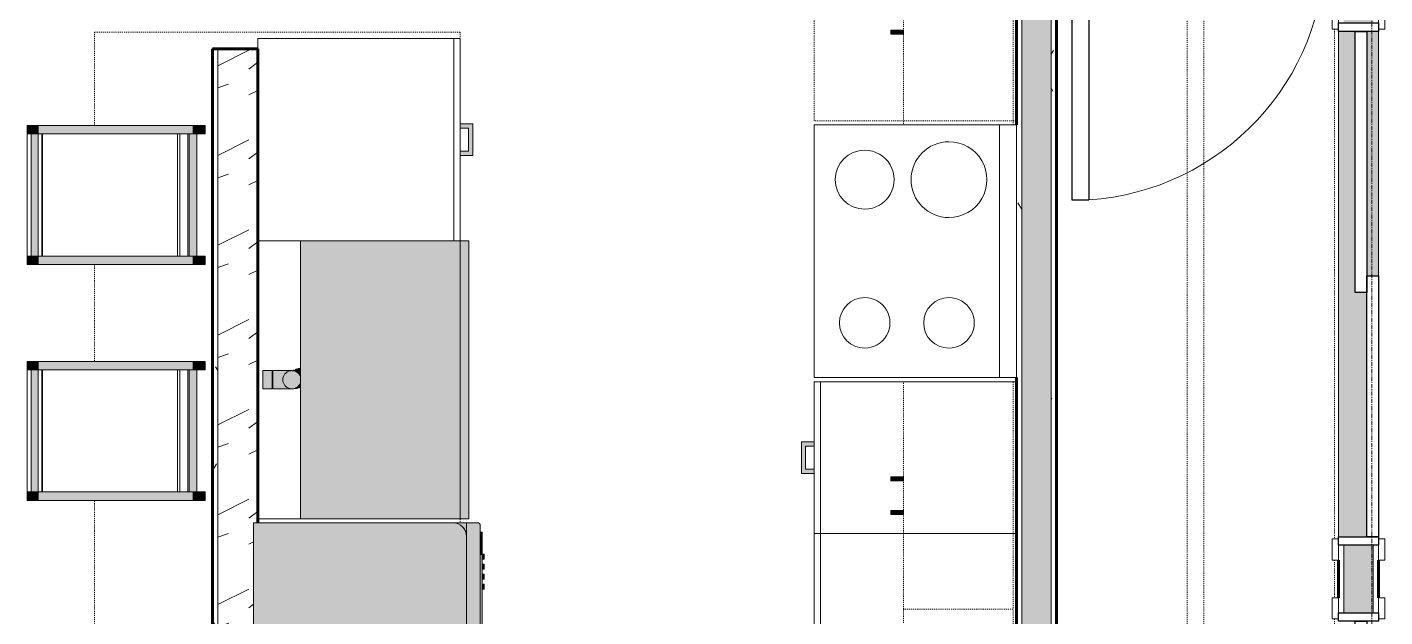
# Model space of a CAD drawing. Header units: inches. Extents: x -4169 to -1846, y 9706 to 12377.
# Drawn here: x -3640.9 to -3479.8, y 11998.3 to 12068.3 of the extents above; entities that cross this region are included whole.
import ezdxf

# ---------------------------------------------------------------- set-up
doc = ezdxf.new("R2010")
doc.units = ezdxf.units.IN
doc.header["$MEASUREMENT"] = 0
doc.linetypes.add('Dash', pattern=[0.25, 0.125, -0.125])
doc.linetypes.add('Grid Line 1_2_', pattern=[0.875, 0.5, -0.125, 0.125, -0.125])
for name, color, linetype, lineweight in [('0-1', 7, 'Continuous', 5), ('0-2', 50, 'Continuous', 18), ('A-DOOR-1', 250, 'Continuous', 9), ('A-DOOR-2', 90, 'Continuous', 30), ('A-DOOR-FRAM-1', 90, 'Continuous', 30), ('A-GENM-1', 11, 'Continuous', 9), ('A-GENM-2', 250, 'Continuous', 9), ('A-WALL-1', 8, 'Continuous', 5), ('A-WALL-4', 10, 'Continuous', 60), ('A-WALL-5', 50, 'Continuous', 18), ('A-WALL-PATT-1', 250, 'Continuous', 9), ('A-WALL-PATT-2', 253, 'Continuous', 9), ('I-FURN-1', 250, 'Continuous', 9), ('I-FURN-2', 9, 'Continuous', 9), ('P-SANR-FIXT-2', 250, 'Continuous', 9), ('P-SANR-FIXT-3', 55, 'Continuous', 9), ('Q-CASE-1', 9, 'Continuous', 9), ('Q-CASE-3', 250, 'Continuous', 9), ('Q-CASE-4', 250, 'Dash', 9), ('Q-CASE-5', 254, 'Continuous', 9), ('Q-CASE-HDLN-1', 250, 'Dash', 9), ('Q-SPCQ-1', 250, 'Continuous', 9), ('Q-SPCQ-2', 55, 'Continuous', 9), ('S-GRID-1', 1, 'Grid Line 1_2_', 9)]:
    doc.layers.add(name, color=color, linetype=linetype, lineweight=lineweight)
pattern_1 = [(0, (0, 0), (20.48, 5.12), [0.845, -14.515, 0.845, -14.515, -81.92]), (0, (0, 0), (20.48, 5.12), [-30.72, 0.845, -29.875, 0.845, -14.515, -35.84]), (0, (0, 0), (20.48, 5.12), [-76.8, 0.845, -9.395, 0.845, -24.755]), (120, (7.68, 2.56), (-14.67405, 15.1762003), [0.845, -14.515, 0.845, -14.515, -81.92]), (120, (7.68, 2.56), (-14.67405, 15.1762003), [-30.72, 0.845, -29.875, 0.845, -14.515, -35.84]), (120, (7.68, 2.56), (-14.67405, 15.1762003), [-76.8, 0.845, -9.395, 0.845, -24.755]), (240, (10.24, 12.8), (-5.80595, -20.2962003), [0.845, -14.515, 0.845, -14.515, -81.92]), (240, (10.24, 12.8), (-5.80595, -20.2962003), [-30.72, 0.845, -29.875, 0.845, -14.515, -35.84]), (240, (10.24, 12.8), (-5.80595, -20.2962003), [-76.8, 0.845, -9.395, 0.845, -24.755])]
pattern_2 = [(161.57, (0.32, 0.32), (-2.560496185, -0.000537386), [0, -18.214, 2.022, 0]), (18.43, (-0.32, 0.32), (-2.560496185, 0.000537386), [0, -18.214, 2.022, 0]), (108.43, (0.32, 0.32), (1.27922091, -6.400876726), [6.07, -14.166]), (71.57, (-0.32, 0.32), (1.27922091, 6.400876726), [6.07, -14.166])]

# ---------------------------------------------------------------- blocks, each defined once
blk = doc.blocks.new('SWING - SINGLE - FLUSH - 30_ x 80_ - MAGIC PAK DOOR - ACOUSTICAL SEAL-2632546-ENLARGED RCP - 2ND FLOOR PLAN')
at = {"layer": 'A-DOOR-1'}
blk.add_arc((15, 2.375), 30.067, 93.81407, 180, dxfattribs=at)
at = {"layer": 'A-DOOR-2'}
for p, q in [((13, 2.375), (13, 32.375)), ((15, 32.375), (13, 32.375)), ((15, 2.375), (15, 32.375)), ((15, 2.375), (13, 2.375))]:
    blk.add_line(p, q, dxfattribs=at)
blk = doc.blocks.new('OD_CW_Closet - OD_CW_Closet-2062652-ENLARGED RCP - 2ND FLOOR PLAN')
at = {"layer": 'Q-CASE-HDLN-1'}
for p, q in [((0.74, 9), (7.98, 9)), ((10.48, 9), (70.98, 9)), ((73.48, 9), (77.98, 9)), ((80.48, 9), (140.98, 9)), ((143.48, 9), (160.63, 9)), ((160.64, 8.99), (160.64, -24)), ((0.74, -22.16), (0.74, 7.84)), ((0.74, -6.5), (160.64, -6.5)), ((0.74, -8.5), (160.64, -8.5))]:
    blk.add_line(p, q, dxfattribs=at)
blk = doc.blocks.new('SLIDING - FLUSH - 5-0 x 6-8-2636084-ENLARGED RCP - 2ND FLOOR PLAN')
at = {"layer": 'A-DOOR-1'}
for p, q in [((-32.75, 3.25), (-30.25, 3.25)), ((-32.75, 2.5), (-32.75, 3.25)), ((-30.25, 3.25), (-30.25, 2.5)), ((30.25, 3.25), (32.75, 3.25)), ((30.25, 2.5), (30.25, 3.25)), ((32.75, 3.25), (32.75, 2.5)), ((-30.25, 2.5), (-32.75, 2.5)), ((32.75, 2.5), (30.25, 2.5)), ((-32.75, -2.25), (-30.25, -2.25)), ((-32.75, -3), (-32.75, -2.25)), ((-30.25, -3), (-32.75, -3)), ((-30.25, -2.25), (-30.25, -3)), ((30.25, -2.25), (32.75, -2.25)), ((30.25, -3), (30.25, -2.25)), ((32.75, -3), (30.25, -3)), ((32.75, -2.25), (32.75, -3))]:
    blk.add_line(p, q, dxfattribs=at)
at = {"layer": 'A-DOOR-2'}
for p, q in [((-1, 0.5), (30, 0.5)), ((-1, -0.88), (-1, 0.5)), ((30, 0.5), (30, -0.88)), ((-30, -0.88), (1, -0.88)), ((-30, -2.25), (-30, -0.88)), ((30, -0.88), (-1, -0.88)), ((1, -0.88), (1, -2.25)), ((1, -2.25), (-30, -2.25))]:
    blk.add_line(p, q, dxfattribs=at)
at = {"layer": 'A-DOOR-FRAM-1'}
for p, q in [((-31, 2.5), (-30, 2.5)), ((-31, -2.25), (-31, 2.5)), ((-30, 2.5), (-30, -2.25)), ((30, 2.5), (31, 2.5)), ((30, -2.25), (30, 2.5)), ((31, 2.5), (31, -2.25)), ((-30, -2.25), (-31, -2.25)), ((31, -2.25), (30, -2.25))]:
    blk.add_line(p, q, dxfattribs=at)
blk = doc.blocks.new('Range - 24_ x 30_-2320547-ENLARGED RCP - 2ND FLOOR PLAN')
at = {"layer": 'Q-SPCQ-1'}
for p, q in [((30, 24), (0, 24)), ((0, 24), (0, 0)), ((30, 0), (30, 24)), ((0, 22), (30, 22)), ((0, 0), (30, 0))]:
    blk.add_line(p, q, dxfattribs=at)
for centre, radius, start, end in [((6.5, 16), 4.5, 360, 180), ((23.5, 16), 3, 360, 180), ((6.5, 16), 4.5, 180, 360), ((23.5, 16), 3, 180, 0), ((6.5, 6), 3.5, 360, 180), ((23.5, 6), 3, 360, 180), ((6.5, 6), 3.5, 180, 0), ((23.5, 6), 3, 180, 360)]:
    blk.add_arc(centre, radius, start, end, dxfattribs=at)
blk = doc.blocks.new('OD_CW_Countertop - OD_CW_Countertop-2487130-ENLARGED RCP - 2ND FLOOR PLAN')
at = {"layer": 'Q-CASE-HDLN-1'}
for p, q in [((0.74, 19.38), (11.64, 19.38)), ((0.74, -24), (0.74, 19.38)), ((12.14, 19.38), (14.89, 19.38)), ((15.39, 19.38), (25.51, 19.38)), ((58.51, 19.38), (59.01, 19.38)), ((83.01, 19.38), (93.64, 19.38)), ((94.14, 19.38), (96.89, 19.38)), ((97.39, 19.38), (116.14, 19.38)), ((116.64, 19.38), (119.39, 19.38)), ((119.89, 19.38), (129.26, 19.38)), ((129.26, 19.38), (129.26, -24)), ((11.83, -24), (0.74, -24)), ((39.83, -24), (28.33, -24)), ((71.05, -24), (56.33, -24)), ((99.05, -24), (87.55, -24)), ((129.26, -24), (115.55, -24))]:
    blk.add_line(p, q, dxfattribs=at)
blk = doc.blocks.new('300 Series Wall Hung Cabinet_302 - 24_ X 36_-V19-ENLARGED RCP - 2ND FLOOR PLAN')
at = {"layer": 'Q-CASE-1'}
for points in [[(-1.76, -13.19), (-2.25, -13.19), (-2.25, -14.69), (-1.76, -14.69)], [(2.24, -13.19), (1.75, -13.19), (1.75, -14.69), (2.24, -14.69)]]:
    blk.add_hatch(color=256, dxfattribs=at).paths.add_polyline_path(points, flags=0)
at = {"layer": 'Q-CASE-3'}
for p, q in [((-1.76, -13.19), (-2.25, -13.19)), ((-2.25, -13.19), (-2.25, -14.69)), ((-1.76, -14.69), (-1.76, -13.19)), ((2.24, -13.19), (1.75, -13.19)), ((1.75, -13.19), (1.75, -14.69)), ((2.24, -14.69), (2.24, -13.19)), ((-2.25, -14.69), (-1.76, -14.69)), ((1.75, -14.69), (2.24, -14.69))]:
    blk.add_line(p, q, dxfattribs=at)
at = {"layer": 'Q-CASE-4'}
for p, q in [((12, -0.19), (-12, -0.19)), ((-12, -0.19), (-12, -13.19)), ((12, -13.19), (12, -0.19)), ((-12, -13.19), (12, -13.19))]:
    blk.add_line(p, q, dxfattribs=at)
blk = doc.blocks.new('300 Series Wall Hung Cabinet_302 - 27_ X 36_-V20-ENLARGED RCP - 2ND FLOOR PLAN')
at = {"layer": 'Q-CASE-1'}
for points in [[(-2.25, 13.19), (-1.76, 13.19), (-1.76, 14.69), (-2.25, 14.69), (-2.25, 14.04)], [(1.75, 13.19), (2.24, 13.19), (2.24, 14.69), (1.75, 14.69)]]:
    blk.add_hatch(color=256, dxfattribs=at).paths.add_polyline_path(points, flags=0)
at = {"layer": 'Q-CASE-3'}
for p, q in [((-1.76, 14.69), (-2.25, 14.69)), ((-2.25, 14.69), (-2.25, 13.19)), ((-1.76, 13.19), (-1.76, 14.69)), ((2.24, 14.69), (1.75, 14.69)), ((1.75, 14.69), (1.75, 13.19)), ((2.24, 13.19), (2.24, 14.69)), ((-2.25, 13.19), (-1.76, 13.19)), ((1.75, 13.19), (2.24, 13.19))]:
    blk.add_line(p, q, dxfattribs=at)
at = {"layer": 'Q-CASE-4'}
for p, q in [((-13.5, 0.19), (-13.5, 13.19)), ((-13.5, 13.19), (13.5, 13.19)), ((13.5, 13.19), (13.5, 0.19)), ((13.5, 0.19), (-13.5, 0.19))]:
    blk.add_line(p, q, dxfattribs=at)
blk = doc.blocks.new('Base Cabinet-Single Door - 15_-2378245-ENLARGED RCP - 2ND FLOOR PLAN')
at = {"layer": 'Q-CASE-4'}
for p, q in [((-6.76, -24), (-6.76, 0)), ((-6.76, 0), (8.24, 0)), ((8.24, 0), (8.24, -24)), ((8.24, -24), (-6.76, -24))]:
    blk.add_line(p, q, dxfattribs=at)
blk = doc.blocks.new('Base Cabinet 3 Drawer 230 - Base Cabinet 3 Drawer 230 33_-2609767-ENLARGED RCP - 2ND FLOOR PLAN')
at = {"layer": 'Q-CASE-5'}
blk.add_hatch(color=256, dxfattribs=at).paths.add_polyline_path([(-1.14, 25.5), (-1.14, 24), (-0.64, 24), (-0.64, 25), (2.11, 25), (2.11, 24), (2.61, 24), (2.61, 25.5)], flags=0)
at = {"layer": 'Q-CASE-3'}
for p, q in [((-1.14, 24), (-1.14, 25.5)), ((-1.14, 25.5), (2.61, 25.5)), ((2.11, 25), (-0.64, 25)), ((-0.64, 24), (-0.64, 25)), ((2.11, 24), (2.11, 25)), ((2.61, 25.5), (2.61, 24)), ((-15.76, 24), (17.24, 24)), ((-15.76, 23.25), (-15.76, 24)), ((17.24, 23.25), (-15.76, 23.25)), ((-15.76, 23.25), (-15.76, 0)), ((-1.14, 24), (-0.64, 24)), ((2.61, 24), (2.11, 24)), ((17.24, 24), (17.24, 23.25)), ((17.24, 0), (17.24, 23.25)), ((-15.76, 0), (17.24, 0))]:
    blk.add_line(p, q, dxfattribs=at)
blk = doc.blocks.new('Base Cabinet 4 Drawer 254 - Base Cabinet 4 Drawer 254 18_-2556185-ENLARGED RCP - 2ND FLOOR PLAN')
at = {"layer": 'Q-CASE-5'}
blk.add_hatch(color=256, dxfattribs=at).paths.add_polyline_path([(2.61, -25.5), (2.61, -24), (2.11, -24), (2.11, -25), (-0.64, -25), (-0.64, -24), (-1.14, -24), (-1.14, -25.5)], flags=0)
at = {"layer": 'Q-CASE-3'}
for p, q in [((-8.26, -23.25), (-8.26, 0)), ((-8.26, 0), (9.74, 0)), ((9.74, 0), (9.74, -23.25)), ((-8.26, -23.25), (-8.26, -24)), ((9.74, -23.25), (-8.26, -23.25)), ((-8.26, -24), (9.74, -24)), ((-0.64, -24), (-1.14, -24)), ((-1.14, -25.5), (-1.14, -24)), ((-0.64, -25), (-0.64, -24)), ((2.11, -25), (2.11, -24)), ((2.11, -24), (2.61, -24)), ((2.61, -24), (2.61, -25.5)), ((9.74, -24), (9.74, -23.25)), ((2.61, -25.5), (-1.14, -25.5)), ((-0.64, -25), (2.11, -25))]:
    blk.add_line(p, q, dxfattribs=at)
blk = doc.blocks.new('Dishwasher_15404 - 34_ counter-547918-ENLARGED RCP - 2ND FLOOR PLAN')
at = {"layer": 'Q-SPCQ-2'}
for points in [[(0, 0), (23.68, 0), (24.08, 0.05), (24.46, 0.21), (24.83, 0.52), (25.04, 0.79), (25.2, 1.17), (25.25, 1.57), (25.25, 22.43), (25.17, 22.9), (24.98, 23.29), (24.74, 23.58), (24.46, 23.79), (24.08, 23.95), (23.68, 24), (0, 24), (0, 3.67)], [(25.25, 0), (26.73, 0.01), (26.82, 0.06), (26.87, 0.2), (26.85, 23.86), (26.82, 23.94), (26.68, 24), (25.25, 24), (25.25, 0.42)], [(27.12, 21.39), (27.12, 22.91), (26.87, 22.91), (26.87, 21.39)], [(26.87, 20.19), (27.12, 20.19), (27.12, 21.39), (26.87, 21.39), (26.87, 20.22)], [(27.12, 3.81), (27.12, 20.19), (26.87, 20.19), (26.87, 3.81)], [(27.12, 19.69), (27.37, 19.69), (27.37, 20.28), (27.12, 20.28), (27.12, 20.19)], [(27.37, 18.51), (27.37, 19.1), (27.12, 19.1), (27.12, 18.51)], [(27.37, 17.33), (27.37, 17.92), (27.12, 17.92), (27.12, 17.33)], [(27.37, 16.15), (27.37, 16.74), (27.12, 16.74), (27.12, 16.15)], [(27.37, 5.81), (27.37, 6.79), (27.12, 6.79), (27.12, 5.81)], [(27.12, 4.82), (27.37, 4.82), (27.37, 5.81), (27.12, 5.81), (27.12, 4.86)], [(26.87, 2.61), (27.12, 2.61), (27.12, 3.81), (26.87, 3.81), (26.87, 2.63)], [(27.12, 1.09), (27.12, 2.61), (26.87, 2.61), (26.87, 1.09)]]:
    blk.add_hatch(color=256, dxfattribs=at).paths.add_polyline_path(points, flags=0)
h = blk.add_hatch(color=256, dxfattribs=at)
h.paths.add_polyline_path([(24.74, 0), (25.25, 0), (25.25, 1.57), (25.2, 1.17), (24.96, 0.67), (24.74, 0.42), (24.46, 0.21), (24.08, 0.05), (23.68, 0), (24.57, 0)], flags=0)
h.paths.add_polyline_path([(25.25, 22.43), (25.25, 24), (23.68, 24), (24.08, 23.95), (24.48, 23.78), (24.83, 23.48), (25.04, 23.21), (25.22, 22.75)], flags=0)
h = blk.add_hatch(color=256, dxfattribs=at)
h.paths.add_polyline_path([(25.07, 0.85), (25.12, 0.95), (25.08, 0.9)], flags=0)
h.paths.add_polyline_path([(25.2, 1.2), (25.22, 1.25), (25.2, 1.23)], flags=0)
h.paths.add_polyline_path([(25, 23.26), (24.96, 23.33), (24.98, 23.29)], flags=0)
at = {"layer": 'Q-SPCQ-1'}
for p, q in [((0, 24), (23.68, 24)), ((0, 0), (0, 24)), ((23.68, 24), (25.25, 24)), ((25.25, 24), (26.68, 24)), ((25.25, 24), (25.25, 22.43)), ((26.87, 23.8), (26.87, 0.2)), ((26.87, 22.91), (27.12, 22.91)), ((27.12, 21.39), (27.12, 22.91)), ((25.25, 22.43), (25.25, 1.57)), ((27.12, 20.19), (27.12, 21.39)), ((27.12, 20.28), (27.37, 20.28)), ((27.12, 3.81), (27.12, 20.19)), ((27.12, 19.69), (27.37, 19.69)), ((27.37, 19.69), (27.37, 20.28)), ((27.12, 19.1), (27.37, 19.1)), ((27.12, 18.51), (27.37, 18.51)), ((27.12, 17.92), (27.37, 17.92)), ((27.37, 17.33), (27.37, 17.92)), ((27.37, 18.51), (27.37, 19.1)), ((27.12, 17.33), (27.37, 17.33)), ((27.12, 16.74), (27.37, 16.74)), ((27.12, 16.15), (27.37, 16.15)), ((27.37, 16.15), (27.37, 16.74)), ((27.12, 6.79), (27.37, 6.79)), ((27.37, 5.81), (27.37, 6.79)), ((27.37, 4.82), (27.37, 5.81)), ((27.37, 4.82), (27.12, 4.82)), ((27.12, 2.61), (27.12, 3.81)), ((27.12, 1.09), (27.12, 2.61)), ((23.68, 0), (0, 0)), ((25.25, 1.57), (25.25, 0)), ((26.87, 1.09), (27.12, 1.09)), ((25.25, 0), (23.68, 0)), ((26.68, 0), (25.25, 0))]:
    blk.add_line(p, q, dxfattribs=at)
for centre, radius, start, end in [((23.68, 22.43), 1.57, 360, 90), ((23.68, 22.43), 1.57, 32.077, 42.3359), ((23.68, 22.43), 1.57, 17.8182, 27.5266), ((23.68, 22.43), 1.57, 360, 13.6425), ((26.68, 23.8), 0.197, 360, 90), ((23.68, 1.57), 1.57, 270, 360), ((23.68, 1.57), 1.57, 317.6641, 327.923), ((23.68, 1.57), 1.57, 332.4734, 342.1818), ((23.68, 1.57), 1.57, 346.3575, 360), ((26.68, 0.2), 0.197, 270, 360), ((26.68, 0.2), 0.197, 285, 345)]:
    blk.add_arc(centre, radius, start, end, dxfattribs=at)
blk = doc.blocks.new('Bar_Stool_6722_1_ - Bar_Stool_6722_1_-1229311-ENLARGED RCP - 2ND FLOOR PLAN')
at = {"layer": 'I-FURN-2'}
for points in [[(1, 20.14), (1, 21.13), (0, 21.13), (0, 20.14)], [(16.5, 21.13), (15.5, 21.13), (15.5, 20.14), (16.5, 20.14)], [(1, 20.14), (0, 20.14), (0, 19.69), (1, 19.69), (1, 19.89)], [(1, 19.69), (0, 19.69), (0, 1.3), (1, 1.3), (1, 17.83)], [(16.5, 19.69), (16.5, 20.14), (15.5, 20.14), (15.5, 19.69), (16, 19.69)], [(16.5, 19.69), (15.5, 19.69), (15.5, 1.3), (16.5, 1.3), (16.5, 17.83)], [(1, 1.3), (0, 1.3), (0, 0.75), (1, 0.75), (1, 0.94)], [(1, 0.46), (1, 0.75), (0, 0.75), (0, 0), (1, 0)], [(16.5, 0.75), (16.5, 1.3), (15.5, 1.3), (15.5, 0.75), (16.5, 0.75)], [(16.5, 0.46), (16.5, 0.75), (15.5, 0.75), (15.5, 0), (16.5, 0)]]:
    blk.add_hatch(color=256, dxfattribs=at).paths.add_polyline_path(points, flags=0)
h = blk.add_hatch(color=256, dxfattribs=at)
h.paths.add_polyline_path([(8.95, 20.14), (1, 20.14), (1, 19.22), (8.95, 19.22)], flags=0)
h.paths.add_polyline_path([(15.5, 20.14), (8.95, 20.14), (8.95, 19.22), (15.5, 19.22), (15.5, 19.69)], flags=0)
h = blk.add_hatch(color=256, dxfattribs=at)
h.paths.add_polyline_path([(8.95, 1.3), (1, 1.3), (1, 0.46), (8.95, 0.46), (8.95, 0.75)], flags=0)
h.paths.add_polyline_path([(15.5, 0.75), (15.5, 1.3), (8.95, 1.3), (8.95, 0.46), (15.5, 0.46)], flags=0)
at = {"layer": 'I-FURN-1'}
for p, q in [((1, 21.13), (0, 21.13)), ((0, 21.13), (0, 20.14)), ((1, 20.14), (1, 21.13)), ((16.5, 21.13), (15.5, 21.13)), ((15.5, 21.13), (15.5, 20.14)), ((16.5, 20.14), (16.5, 21.13)), ((0, 20.14), (0, 19.69)), ((0, 20.14), (1, 20.14)), ((0, 19.69), (0, 1.3)), ((0, 19.69), (1, 19.69)), ((15.5, 20.14), (1, 20.14)), ((1, 19.69), (1, 20.14)), ((1, 1.3), (1, 19.69)), ((15.5, 20.14), (15.5, 19.69)), ((15.5, 20.14), (16.5, 20.14)), ((15.5, 19.69), (15.5, 1.3)), ((15.5, 19.69), (16.5, 19.69)), ((16.5, 19.69), (16.5, 20.14)), ((16.5, 1.3), (16.5, 19.69)), ((1, 19.22), (15.5, 19.22)), ((1, 19.07), (15.5, 19.07)), ((1, 18.13), (15.5, 18.13)), ((1, 17.83), (15.5, 17.83)), ((1, 1.83), (15.5, 1.83)), ((1, 1.73), (15.5, 1.73)), ((0, 1.3), (1, 1.3)), ((0, 1.3), (0, 0.75)), ((0, 0.75), (0, 0)), ((0, 0.75), (1, 0.75)), ((15.5, 1.3), (1, 1.3)), ((1, 0.75), (1, 1.3)), ((1, 0), (1, 0.75)), ((1, 0.46), (15.5, 0.46)), ((15.5, 1.3), (16.5, 1.3)), ((15.5, 1.3), (15.5, 0.75)), ((15.5, 0.75), (15.5, 0)), ((15.5, 0.75), (16.5, 0.75)), ((16.5, 0), (15.5, 0)), ((16.5, 0.75), (16.5, 1.3)), ((16.5, 0), (16.5, 0.75)), ((1, 0), (0, 0)), ((1, 0), (15.5, 0))]:
    blk.add_line(p, q, dxfattribs=at)
blk = doc.blocks.new('Bar_Stool_6722_1_ - Bar_Stool_6722_1_-1372833-ENLARGED RCP - 2ND FLOOR PLAN')
at = {"layer": 'I-FURN-2'}
for points in [[(0, -0.46), (0, -0.75), (1, -0.75), (1, 0), (0, 0)], [(15.5, 0), (15.5, -0.75), (16.5, -0.75), (16.5, 0), (16, 0)], [(0, -1.3), (1, -1.3), (1, -0.75), (0, -0.75), (0, -0.94)], [(0, -1.83), (0, -19.69), (1, -19.69), (1, -1.3), (0, -1.3)], [(1, -0.75), (1, -1.3), (15.5, -1.3), (15.5, -0.46), (1, -0.46), (1, -0.75)], [(15.5, -1.3), (16.5, -1.3), (16.5, -0.75), (15.5, -0.75), (15.5, -0.94)], [(15.5, -17.83), (15.5, -19.69), (16.5, -19.69), (16.5, -1.3), (15.5, -1.3), (15.5, -1.83)], [(1, -20.14), (15.5, -20.13), (15.5, -19.22), (1, -19.22), (1, -19.69)], [(0, -19.89), (0, -20.14), (1, -20.14), (1, -19.69), (0, -19.69)], [(0, -21.13), (1, -21.13), (1, -20.14), (0, -20.14)], [(15.5, -19.92), (15.5, -20.14), (16.5, -20.14), (16.5, -19.69), (15.5, -19.7), (15.5, -19.89)], [(15.5, -21.13), (16.5, -21.13), (16.5, -20.14), (15.5, -20.14)]]:
    blk.add_hatch(color=256, dxfattribs=at).paths.add_polyline_path(points, flags=0)
at = {"layer": 'I-FURN-1'}
for p, q in [((0, 0), (0, -0.75)), ((0, 0), (1, 0)), ((1, -0.75), (1, 0)), ((0, -0.75), (0, -1.3)), ((1, -0.75), (0, -0.75)), ((0, -1.3), (0, -19.69)), ((1, -1.3), (0, -1.3)), ((15.5, 0), (1, 0)), ((15.5, -0.46), (1, -0.46)), ((1, -1.3), (1, -0.75)), ((1, -1.3), (15.5, -1.3)), ((1, -19.69), (1, -1.3)), ((15.5, 0), (15.5, -0.75)), ((15.5, 0), (16.5, 0)), ((15.5, -0.75), (15.5, -1.3)), ((16.5, -0.75), (15.5, -0.75)), ((15.5, -1.3), (15.5, -19.69)), ((16.5, -1.3), (15.5, -1.3)), ((16.5, -0.75), (16.5, 0)), ((16.5, -1.3), (16.5, -0.75)), ((16.5, -19.69), (16.5, -1.3)), ((15.5, -1.73), (1, -1.73)), ((15.5, -1.83), (1, -1.83)), ((15.5, -17.83), (1, -17.83)), ((15.5, -18.13), (1, -18.13)), ((15.5, -19.07), (1, -19.07)), ((15.5, -19.22), (1, -19.22)), ((1, -19.69), (0, -19.69)), ((0, -19.69), (0, -20.14)), ((0, -20.14), (0, -21.13)), ((1, -20.14), (0, -20.14)), ((1, -20.14), (1, -19.69)), ((1, -20.14), (15.5, -20.14)), ((1, -21.13), (1, -20.14)), ((15.5, -19.69), (15.5, -20.14)), ((16.5, -19.69), (15.5, -19.69)), ((15.5, -20.14), (15.5, -21.13)), ((16.5, -20.14), (15.5, -20.14)), ((16.5, -20.14), (16.5, -19.69)), ((16.5, -21.13), (16.5, -20.14)), ((0, -21.13), (1, -21.13)), ((15.5, -21.13), (16.5, -21.13))]:
    blk.add_line(p, q, dxfattribs=at)
blk = doc.blocks.new('Vanity Cabinet-Double Door - 33_-2318066-ENLARGED RCP - 2ND FLOOR PLAN')
at = {"layer": 'Q-CASE-3'}
for p, q in [((-15.76, 24), (-15.76, 0)), ((17.24, 24), (-15.76, 24)), ((17.24, 0), (17.24, 24)), ((-15.76, 0), (17.24, 0))]:
    blk.add_line(p, q, dxfattribs=at)
blk = doc.blocks.new('Base Cabinet 3 Drawer 230 - Base Cabinet 3 Drawer 230 24_-2578604-ENLARGED RCP - 2ND FLOOR PLAN')
at = {"layer": 'Q-CASE-5'}
blk.add_hatch(color=256, dxfattribs=at).paths.add_polyline_path([(2.61, 25), (2.61, 25.5), (-1.14, 25.5), (-1.14, 24), (-0.64, 24), (-0.64, 25), (2.11, 25), (2.11, 24), (2.61, 24)], flags=0)
at = {"layer": 'Q-CASE-3'}
for p, q in [((-1.14, 24), (-1.14, 25.5)), ((-1.14, 25.5), (2.61, 25.5)), ((2.11, 25), (-0.64, 25)), ((-0.64, 24), (-0.64, 25)), ((2.11, 24), (2.11, 25)), ((2.61, 25.5), (2.61, 24)), ((-11.26, 24), (12.74, 24)), ((-11.26, 23.25), (-11.26, 24)), ((12.74, 23.25), (-11.26, 23.25)), ((-11.26, 23.25), (-11.26, 0)), ((-1.14, 24), (-0.64, 24)), ((2.61, 24), (2.11, 24)), ((12.74, 24), (12.74, 23.25)), ((12.74, 0), (12.74, 23.25)), ((-11.26, 0), (12.74, 0))]:
    blk.add_line(p, q, dxfattribs=at)
blk = doc.blocks.new('kitchen_faucet_14143 - kitchen_faucet_14143-V63-ENLARGED RCP - 2ND FLOOR PLAN')
at = {"layer": 'A-GENM-1'}
for points in [[(0, 1.08), (-0.28, 1.05), (-0.54, 0.94), (-0.77, 0.77), (-0.96, 0.48), (-1.01, 0.3), (-0.98, -0.44), (-0.92, -0.57), (-0.7, -0.82), (-0.44, -0.98), (-0.28, -1.05), (0, -1.08), (0.35, -1.01), (0.54, -0.94), (0.81, -0.71), (0.94, -0.54), (1.05, -0.28), (1.08, 0), (1.05, 0.28), (0.88, 0.61), (0.77, 0.77), (0.54, 0.94), (0.28, 1.05), (0.09, 1.07)], [(-0.96, 0.85), (-1.01, 0.83), (-0.98, 0.8), (-0.95, 0.85)], [(-0.72, 0.82), (-0.96, 0.59), (-0.94, 0.62), (-0.92, 0.65), (-0.73, 0.81)], [(-0.41, 1.03), (-0.47, 1), (-0.95, 0.59), (-0.93, 0.62), (-0.88, 0.66), (-0.41, 1.03)], [(2.26, 1.08), (0.09, 1.07), (0.35, 1.01), (0.6, 0.89), (0.83, 0.68), (0.94, 0.54), (1.05, 0.23), (1.07, -0.09), (1.05, -0.28), (0.87, -0.63), (0.7, -0.82), (0.49, -0.96), (0.25, -1.05), (0.19, -1.08), (2.26, -1.08), (2.26, 1.05)], [(2.34, 1.02), (2.26, 1.01), (2.26, -1.02), (2.34, -1.02), (2.34, 0.99)], [(2.34, 1.08), (2.34, -1.08), (3.44, -1.08), (3.44, 1.08), (2.47, 1.08)], [(-1.01, -0.6), (-1, -0.77), (-0.65, -1.03), (-0.55, -1), (-0.72, -0.9), (-0.84, -0.79), (-1.01, -0.6)], [(-1.01, -0.76), (-1, -0.81), (-0.87, -0.91), (-0.87, -0.88), (-1, -0.77)], [(-1.01, -0.96), (-0.98, -1.21), (-0.39, -1.21), (-0.25, -1.05), (-0.6, -1.03), (-0.96, -1)], [(-1.01, -1.19), (-0.98, -1.33), (-0.67, -1.33), (-0.56, -1.21), (-1, -1.19)], [(-0.89, -0.9), (-0.93, -0.96), (-0.96, -1), (-0.9, -1.02), (-0.77, -1.01), (-0.77, -0.96), (-0.89, -0.9)], [(-0.92, -0.7), (-0.7, -0.91), (-0.74, -0.86), (-0.88, -0.74), (-0.92, -0.7)], [(-0.9, -0.6), (-0.85, -0.66), (-0.88, -0.61)], [(-0.87, -0.7), (-0.65, -0.91), (-0.76, -0.81), (-0.87, -0.7)], [(-0.84, -0.71), (-0.63, -0.91), (-0.71, -0.83), (-0.84, -0.71)], [(-0.8, -0.73), (-0.62, -0.89), (-0.69, -0.82), (-0.79, -0.74)]]:
    blk.add_hatch(color=256, dxfattribs=at).paths.add_polyline_path(points, flags=0)
h = blk.add_hatch(color=256, dxfattribs=at)
h.paths.add_polyline_path([(-0.8, 0.82), (-0.7, 0.88), (-0.79, 0.82)], flags=0)
h.paths.add_polyline_path([(-0.52, 1.03), (-0.7, 1.02), (-1.01, 0.76), (-0.99, 0.65), (-0.52, 1.03)], flags=0)
h = blk.add_hatch(color=256, dxfattribs=at)
h.paths.add_polyline_path([(-0.74, 0.82), (-0.67, 0.87), (-0.73, 0.83)], flags=0)
h.paths.add_polyline_path([(-0.52, 1.03), (-1.01, 0.59), (-0.96, 0.6), (-0.92, 0.66), (-0.49, 1.03)], flags=0)
h = blk.add_hatch(color=256, dxfattribs=at)
h.paths.add_polyline_path([(-0.9, 0.59), (-1.01, 0.57), (-0.98, 0.43), (-0.91, 0.57)], flags=0)
h.paths.add_polyline_path([(-1.01, -0.37), (-1.01, -0.59), (-0.92, -0.56), (-0.98, -0.44), (-1.01, -0.37)], flags=0)
h = blk.add_hatch(color=256, dxfattribs=at)
h.paths.add_polyline_path([(-0.4, 1.03), (-0.43, 1.01), (-0.39, 1.03)], flags=0)
h.paths.add_polyline_path([(-0.78, 0.74), (-0.93, 0.59), (-0.89, 0.61), (-0.87, 0.65), (-0.83, 0.68)], flags=0)
h = blk.add_hatch(color=256, dxfattribs=at)
h.paths.add_polyline_path([(-0.96, -0.59), (-1, -0.62), (-0.96, -0.66), (-0.84, -0.73), (-0.96, -0.59)], flags=0)
h.paths.add_polyline_path([(-0.7, -0.88), (-0.47, -1.03), (-0.49, -1.01), (-0.66, -0.91), (-0.69, -0.89)], flags=0)
h = blk.add_hatch(color=256, dxfattribs=at)
h.paths.add_polyline_path([(-0.96, -0.59), (-0.92, -0.66), (-0.94, -0.62), (-0.95, -0.59)], flags=0)
h.paths.add_polyline_path([(-0.56, -0.93), (-0.51, -0.99), (-0.56, -0.93)], flags=0)
h = blk.add_hatch(color=256, dxfattribs=at)
h.paths.add_polyline_path([(-0.93, -0.59), (-0.93, -0.61), (-0.88, -0.66), (-0.88, -0.64), (-0.93, -0.59), (-0.93, -0.59)], flags=0)
h.paths.add_polyline_path([(-0.46, -0.97), (-0.37, -1.03), (-0.39, -1.01), (-0.46, -0.97)], flags=0)
h = blk.add_hatch(color=256, dxfattribs=at)
h.paths.add_polyline_path([(-0.93, -0.6), (-0.91, -0.66), (-0.93, -0.6)], flags=0)
h.paths.add_polyline_path([(-0.61, -0.9), (-0.44, -0.99), (-0.52, -0.95), (-0.59, -0.9)], flags=0)
at = {"layer": 'A-GENM-2'}
for p, q in [((-1.01, 0.82), (-0.91, 0.84)), ((-1.01, 0.59), (-0.9, 0.59)), ((-0.96, 0.6), (-0.93, 0.64)), ((-0.96, 0.59), (-0.92, 0.63)), ((-0.51, 0.96), (-0.43, 0.98)), ((-0.41, 1.03), (-0.22, 1.08)), ((-0.39, 1.08), (-0.27, 1.05)), ((-0.36, 1.03), (-0.17, 1.08)), ((-0.35, 1.03), (-0.15, 1.08)), ((-0.34, 1.03), (-0.14, 1.08)), ((-0.22, 1.08), (-0.17, 1.07)), ((-0.17, 1.08), (-0.12, 1.07)), ((-0.17, 1.06), (-0.1, 1.08)), ((-0.15, 1.08), (-0.11, 1.07)), ((-0.14, 1.08), (-0.1, 1.07)), ((-0.11, 1.07), (-0.06, 1.08)), ((-0.1, 1.08), (-0.07, 1.07)), ((-0.09, 1.07), (-0.04, 1.08)), ((0, 1.08), (2.26, 1.08)), ((2.26, -1.08), (2.26, 1.08)), ((2.26, 1.02), (2.34, 1.02)), ((2.34, 1.08), (3.44, 1.08)), ((2.34, 1.08), (2.34, -1.08)), ((3.44, -1.08), (3.44, 1.08)), ((-0.9, -0.59), (-1.01, -0.59)), ((-0.69, -1.26), (-1.01, -1.16)), ((-0.93, -1.38), (-1.01, -1.35)), ((-0.99, -0.98), (-0.92, -0.87)), ((-0.78, -1.02), (-0.75, -0.98)), ((-0.69, -1.06), (-0.59, -1.03)), ((-0.63, -0.88), (-0.64, -0.87)), ((-0.63, -0.88), (-0.64, -0.87)), ((-0.63, -0.88), (-0.64, -0.87)), ((-0.63, -0.88), (-0.64, -0.87)), ((-0.63, -0.88), (-0.64, -0.87)), ((-0.63, -0.88), (-0.64, -0.87)), ((-0.22, -1.08), (-0.39, -1.03)), ((-0.26, -1.05), (-0.39, -1.08)), ((-0.17, -1.08), (-0.34, -1.03)), ((-0.15, -1.08), (-0.26, -1.05)), ((-0.14, -1.08), (-0.24, -1.05)), ((-0.15, -1.06), (-0.22, -1.08)), ((-0.1, -1.08), (-0.17, -1.06)), ((-0.11, -1.07), (-0.17, -1.08)), ((-0.1, -1.07), (-0.15, -1.08)), ((-0.09, -1.07), (-0.14, -1.08)), ((-0.08, -1.08), (-0.11, -1.07)), ((-0.08, -1.08), (-0.11, -1.07)), ((-0.08, -1.08), (-0.11, -1.07)), ((-0.08, -1.08), (-0.11, -1.07)), ((-0.08, -1.08), (-0.11, -1.07)), ((-0.08, -1.08), (-0.11, -1.07)), ((-0.06, -1.07), (-0.1, -1.08)), ((-0.06, -1.08), (-0.1, -1.07)), ((-0.04, -1.08), (-0.07, -1.07)), ((2.26, -1.08), (0, -1.08)), ((2.34, -1.02), (2.26, -1.02)), ((3.44, -1.08), (2.34, -1.08))]:
    blk.add_line(p, q, dxfattribs=at)
at = {"layer": 'A-GENM-2', "flags": 128}
for points in [[(-1.01, 0.78), (-0.84, 0.96), (-0.39, 1.08)], [(-1.01, 0.61), (-0.67, 0.96), (-0.49, 1.01)], [(-0.94, 0.59), (-0.57, 0.96), (-0.41, 1)], [(-0.92, 0.65), (-0.61, 0.96), (-0.48, 1)], [(-0.89, 0.66), (-0.59, 0.96), (-0.45, 1)], [(-0.69, 0.86), (-0.6, 0.96), (-0.52, 0.98)], [(-0.59, 0.9), (-0.53, 0.96), (-0.41, 0.99)], [(-0.52, -0.99), (-0.73, -0.92), (-1.01, -0.59)], [(-0.39, -1.08), (-0.89, -0.92), (-1.01, -0.79)], [(-1.01, -0.97), (-0.97, -1), (-0.69, -1.06)], [(-0.44, -0.98), (-0.63, -0.92), (-0.93, -0.59)], [(-0.48, -1.21), (-0.52, -1.25), (-0.93, -1.38)], [(-0.51, -0.98), (-0.67, -0.92), (-0.88, -0.68)], [(-0.45, -0.99), (-0.65, -0.92), (-0.86, -0.68)], [(-0.61, -0.94), (-0.66, -0.92), (-0.69, -0.89)], [(-0.16, -1.06), (-0.24, -1.14), (-0.69, -1.26)], [(-0.54, -0.94), (-0.59, -0.92), (-0.64, -0.87)], [(-0.54, -0.94), (-0.58, -0.92), (-0.62, -0.88)]]:
    blk.add_lwpolyline(points, dxfattribs=at)
at = {"layer": 'A-GENM-2'}
for start, end in [(0, 159.9003), (200.0997, 360)]:
    blk.add_arc((0, 0), 1.08, start, end, dxfattribs=at)
blk = doc.blocks.new('Stainless Steel Farmhous Kitchen Sink - Stainless Steel Farmhous Kitchen Sink-2443921-ENLARGED RCP - 2ND FLOOR PLAN')
at = {"layer": 'P-SANR-FIXT-3'}
blk.add_hatch(color=256, dxfattribs=at).paths.add_polyline_path([(-10.94, -22.2), (0, -22.2), (0, -2.25), (-33, -2.25), (-33, -22.2), (-27.82, -22.2)], flags=0)
at = {"layer": 'P-SANR-FIXT-2'}
for p, q in [((-33, -22.2), (-33, -2.25)), ((-33, -2.25), (0, -2.25)), ((0, -2.25), (0, -22.2)), ((0, -22.2), (-33, -22.2))]:
    blk.add_line(p, q, dxfattribs=at)
blk = doc.blocks.new('300 Series Wall Hung Cabinet_302 - 27_ X 36_-V93-ENLARGED RCP - 2ND FLOOR PLAN')
at = {"layer": 'Q-CASE-1'}
for points in [[(-1.76, -13.19), (-2.25, -13.19), (-2.25, -14.69), (-1.76, -14.69)], [(2.24, -13.19), (1.75, -13.19), (1.75, -14.69), (2.24, -14.69)]]:
    blk.add_hatch(color=256, dxfattribs=at).paths.add_polyline_path(points, flags=0)
at = {"layer": 'Q-CASE-3'}
for p, q in [((-1.76, -13.19), (-2.25, -13.19)), ((-2.25, -13.19), (-2.25, -14.69)), ((-1.76, -14.69), (-1.76, -13.19)), ((2.24, -13.19), (1.75, -13.19)), ((1.75, -13.19), (1.75, -14.69)), ((2.24, -14.69), (2.24, -13.19)), ((-2.25, -14.69), (-1.76, -14.69)), ((1.75, -14.69), (2.24, -14.69))]:
    blk.add_line(p, q, dxfattribs=at)
at = {"layer": 'Q-CASE-4'}
for p, q in [((13, -0.19), (-13.5, -0.19)), ((-13.5, -0.19), (-13.5, -13.19)), ((-13.5, -13.19), (13, -13.19))]:
    blk.add_line(p, q, dxfattribs=at)
blk = doc.blocks.new('CTR - 1st Phase - Unit Layouts_rvt-1-ENLARGED RCP - 2ND FLOOR PLAN')
at = {"layer": 'A-WALL-1'}
h = blk.add_hatch(color=256, dxfattribs=at)
h.paths.add_polyline_path([(-3481.91, 12007.79), (-3481.91, 12036.79), (-3483.29, 12036.79), (-3483.29, 12067.79), (-3485.29, 12067.79), (-3485.29, 12007.79), (-3483.29, 12007.79)], flags=0)
h.paths.add_polyline_path([(-3481.16, 12038.79), (-3480.54, 12038.79), (-3480.54, 12067.79), (-3481.91, 12067.79), (-3481.91, 12038.79)], flags=0)
at = {"layer": 'A-WALL-PATT-1'}
h = blk.add_hatch(dxfattribs=at)
h.set_pattern_fill('FP_1', color=256, style=0, pattern_type=2)
h.set_pattern_definition(pattern_1)
h.paths.add_polyline_path([(-3522.87, 11903.76), (-3522.87, 11935.06), (-3523.5, 11935.06), (-3523.5, 11904.38)], flags=0)
h.paths.add_polyline_path([(-3522.87, 11938.56), (-3522.87, 12110.34), (-3523.5, 12110.34), (-3523.5, 11938.56)], flags=0)
h = blk.add_hatch(dxfattribs=at)
h.set_pattern_fill('FP_1', color=256, style=0, pattern_type=2)
h.set_pattern_definition(pattern_1)
h.paths.add_polyline_path([(-3518.75, 11905.47), (-3518.75, 12078.41), (-3519.37, 12078.41), (-3519.37, 11906.09)], flags=0)
h.paths.add_polyline_path([(-3519.37, 12081.91), (-3518.75, 12081.91), (-3518.75, 12109.71), (-3519.37, 12109.71), (-3519.37, 12088.06)], flags=0)
h = blk.add_hatch(dxfattribs=at)
h.set_pattern_fill('FP_1', color=256, style=0, pattern_type=2)
h.set_pattern_definition(pattern_1)
h.paths.add_polyline_path([(-3485.29, 11917.47), (-3484.66, 11918.13), (-3484.66, 11936.79), (-3485.29, 11936.79), (-3485.29, 11918.1)], flags=0)
h.paths.add_polyline_path([(-3484.66, 11998.79), (-3484.66, 12006.79), (-3485.29, 12006.79), (-3485.29, 11998.79)], flags=0)
h.paths.add_polyline_path([(-3485.29, 12068.79), (-3484.66, 12068.79), (-3484.66, 12078.41), (-3485.29, 12078.41), (-3485.29, 12070.54)], flags=0)
h.paths.add_polyline_path([(-3485.29, 12081.91), (-3484.66, 12081.91), (-3484.68, 12109.71), (-3485.29, 12109.71), (-3485.29, 12082.54)], flags=0)
h = blk.add_hatch(dxfattribs=at)
h.set_pattern_fill('FP_1', color=256, style=0, pattern_type=2)
h.set_pattern_definition(pattern_1)
h.paths.add_polyline_path([(-3481.16, 11915.77), (-3480.54, 11916.39), (-3480.54, 11936.79), (-3481.16, 11936.79), (-3481.16, 11916.39)], flags=0)
h.paths.add_polyline_path([(-3480.54, 11998.79), (-3480.54, 12006.79), (-3481.16, 12006.79), (-3481.16, 11998.79)], flags=0)
h.paths.add_polyline_path([(-3480.54, 12068.79), (-3480.54, 12109.71), (-3481.16, 12109.71), (-3481.16, 12068.79)], flags=0)
h = blk.add_hatch(dxfattribs=at)
h.set_pattern_fill('FP_1', color=256, style=0, pattern_type=2)
h.set_pattern_definition(pattern_1)
h.paths.add_polyline_path([(-3618.25, 11940.68), (-3618.25, 12065.71), (-3618.87, 12065.71), (-3618.87, 11940.68)], flags=0)
at = {"layer": 'A-WALL-PATT-2'}
h = blk.add_hatch(dxfattribs=at)
h.set_pattern_fill('FP_2', color=256, style=0, pattern_type=2)
h.set_pattern_definition(pattern_2)
h.paths.add_polyline_path([(-3519.37, 11901.14), (-3519.37, 12110.34), (-3522.87, 12110.34), (-3522.87, 11904.64), (-3519.39, 11901.16)], flags=0)
h = blk.add_hatch(dxfattribs=at)
h.set_pattern_fill('FP_2', color=256, style=0, pattern_type=2)
h.set_pattern_definition(pattern_2)
h.paths.add_polyline_path([(-3484.66, 11913.15), (-3481.16, 11916.65), (-3481.16, 11936.79), (-3484.66, 11936.79), (-3484.66, 11916.65)], flags=0)
h.paths.add_polyline_path([(-3484.66, 11998.79), (-3481.16, 11998.79), (-3481.16, 12006.79), (-3484.66, 12006.79)], flags=0)
h.paths.add_polyline_path([(-3481.16, 12068.79), (-3481.16, 12110.34), (-3484.66, 12110.34), (-3484.66, 12068.79)], flags=0)
h = blk.add_hatch(dxfattribs=at)
h.set_pattern_fill('FP_3', color=256, style=0, pattern_type=2)
h.set_pattern_definition([(216.87, (4.265, 10.662), (31.9871619, 21.32545714), [5.331, -47.981]), (206.565, (10.662, 7.464), (-10.662476, -10.6620098), [11.921, -11.921]), (198.435, (10.662, 2.132), (-21.32449365, -10.6625869), [6.744, -26.974])])
h.paths.add_polyline_path([(-3613.5, 11940.68), (-3613.5, 11985.44), (-3614, 11985.44), (-3614, 12009.44), (-3613.5, 12009.44), (-3613.5, 12065.71), (-3618.25, 12065.71), (-3618.25, 11940.68)], flags=0)
at = {"layer": 'A-WALL-4'}
for p, q in [((-3523.5, 12056.69), (-3523.5, 12110.34)), ((-3518.75, 12077.79), (-3518.75, 11906.35)), ((-3618.87, 11940.68), (-3618.87, 12065.71)), ((-3618.87, 12065.71), (-3613.5, 12065.71)), ((-3613.5, 12065.71), (-3613.5, 12009.44)), ((-3523.5, 11939.19), (-3523.5, 12026.69)), ((-3485.29, 12000.54), (-3485.29, 12005.04)), ((-3480.54, 12005.04), (-3480.54, 12000.54))]:
    blk.add_line(p, q, dxfattribs=at)
at = {"layer": 'A-WALL-5'}
for p, q in [((-3522.87, 12110.34), (-3522.87, 11938.56)), ((-3519.37, 12078.41), (-3519.37, 11906.09)), ((-3485.29, 12067.79), (-3485.29, 12007.79)), ((-3480.54, 12038.79), (-3480.54, 12067.79)), ((-3618.25, 11940.68), (-3618.25, 12065.71)), ((-3484.66, 12006.79), (-3484.66, 11998.79)), ((-3481.16, 12006.79), (-3481.16, 11998.79))]:
    blk.add_line(p, q, dxfattribs=at)
at = {"layer": '0-2'}
for name, p, rotation in [('300 Series Wall Hung Cabinet_302 - 27_ X 36_-V93-ENLARGED RCP - 2ND FLOOR PLAN', (-3523.69, 12069.69), 269.9999999999955), ('OD_CW_Closet - OD_CW_Closet-2062652-ENLARGED RCP - 2ND FLOOR PLAN', (-3494.75, 12078.53), 269.9999999999914), ('SWING - SINGLE - FLUSH - 30_ x 80_ - MAGIC PAK DOOR - ACOUSTICAL SEAL-2632546-ENLARGED RCP - 2ND FLOOR PLAN', (-3501.91, 12080.16), 180), ('Base Cabinet-Single Door - 15_-2378245-ENLARGED RCP - 2ND FLOOR PLAN', (-3523.5, 12065.43), 269.9999999999945), ('SLIDING - FLUSH - 5-0 x 6-8-2636084-ENLARGED RCP - 2ND FLOOR PLAN', (-3482.79, 12037.79), 89.99999999999237), ('OD_CW_Countertop - OD_CW_Countertop-2487130-ENLARGED RCP - 2ND FLOOR PLAN', (-3608.87, 12068.45), 270.0000000000942), ('Base Cabinet 3 Drawer 230 - Base Cabinet 3 Drawer 230 24_-2578604-ENLARGED RCP - 2ND FLOOR PLAN', (-3613.5, 12055.68), 270.0000000000004), ('Bar_Stool_6722_1_ - Bar_Stool_6722_1_-1372833-ENLARGED RCP - 2ND FLOOR PLAN', (-3640.86, 12040.12), 89.99999999988923), ('Range - 24_ x 30_-2320547-ENLARGED RCP - 2ND FLOOR PLAN', (-3547.5, 12056.69), 270.0000000000097), ('Vanity Cabinet-Double Door - 33_-2318066-ENLARGED RCP - 2ND FLOOR PLAN', (-3613.5, 12027.18), 270.0000000000004), ('Stainless Steel Farmhous Kitchen Sink - Stainless Steel Farmhous Kitchen Sink-2443921-ENLARGED RCP - 2ND FLOOR PLAN', (-3610.68, 12042.94), 89.99999999999078), ('Bar_Stool_6722_1_ - Bar_Stool_6722_1_-1229311-ENLARGED RCP - 2ND FLOOR PLAN', (-3640.86, 12028.62), 269.9999999998908), ('kitchen_faucet_14143 - kitchen_faucet_14143-V63-ENLARGED RCP - 2ND FLOOR PLAN', (-3609.45, 12026.44), 180), ('Base Cabinet 4 Drawer 254 - Base Cabinet 4 Drawer 254 18_-2556185-ENLARGED RCP - 2ND FLOOR PLAN', (-3523.5, 12017.93), 269.9999999999945), ('300 Series Wall Hung Cabinet_302 - 27_ X 36_-V20-ENLARGED RCP - 2ND FLOOR PLAN', (-3523.69, 12012.69), 89.99999999999542), ('Base Cabinet 3 Drawer 230 - Base Cabinet 3 Drawer 230 33_-2609767-ENLARGED RCP - 2ND FLOOR PLAN', (-3523.5, 11990.95), 90.00000000000041), ('SLIDING - FLUSH - 5-0 x 6-8-2636084-ENLARGED RCP - 2ND FLOOR PLAN', (-3482.79, 11967.79), 89.99999999999237), ('300 Series Wall Hung Cabinet_302 - 24_ X 36_-V19-ENLARGED RCP - 2ND FLOOR PLAN', (-3523.69, 11987.19), 269.9999999999955)]:
    blk.add_blockref(name, p, dxfattribs=dict(at, rotation=rotation))
blk.add_blockref('Dishwasher_15404 - 34_ counter-547918-ENLARGED RCP - 2ND FLOOR PLAN', (-3614, 11985.44), dxfattribs=at)
blk = doc.blocks.new('CTR - 1st Phase - Shell_rvt-1-ENLARGED RCP - 2ND FLOOR PLAN')
at = {"layer": 'S-GRID-1'}
blk.add_line((-3481.32, 9836.18), (-3481.32, 12344.54), dxfattribs=at)

msp = doc.modelspace()

# ---------------------------------------------------------------- block references
at = {"layer": '0-1'}
for name in ['CTR - 1st Phase - Shell_rvt-1-ENLARGED RCP - 2ND FLOOR PLAN', 'CTR - 1st Phase - Unit Layouts_rvt-1-ENLARGED RCP - 2ND FLOOR PLAN']:
    msp.add_blockref(name, (0, 0), dxfattribs=at)

doc.saveas('drawing.dxf')
